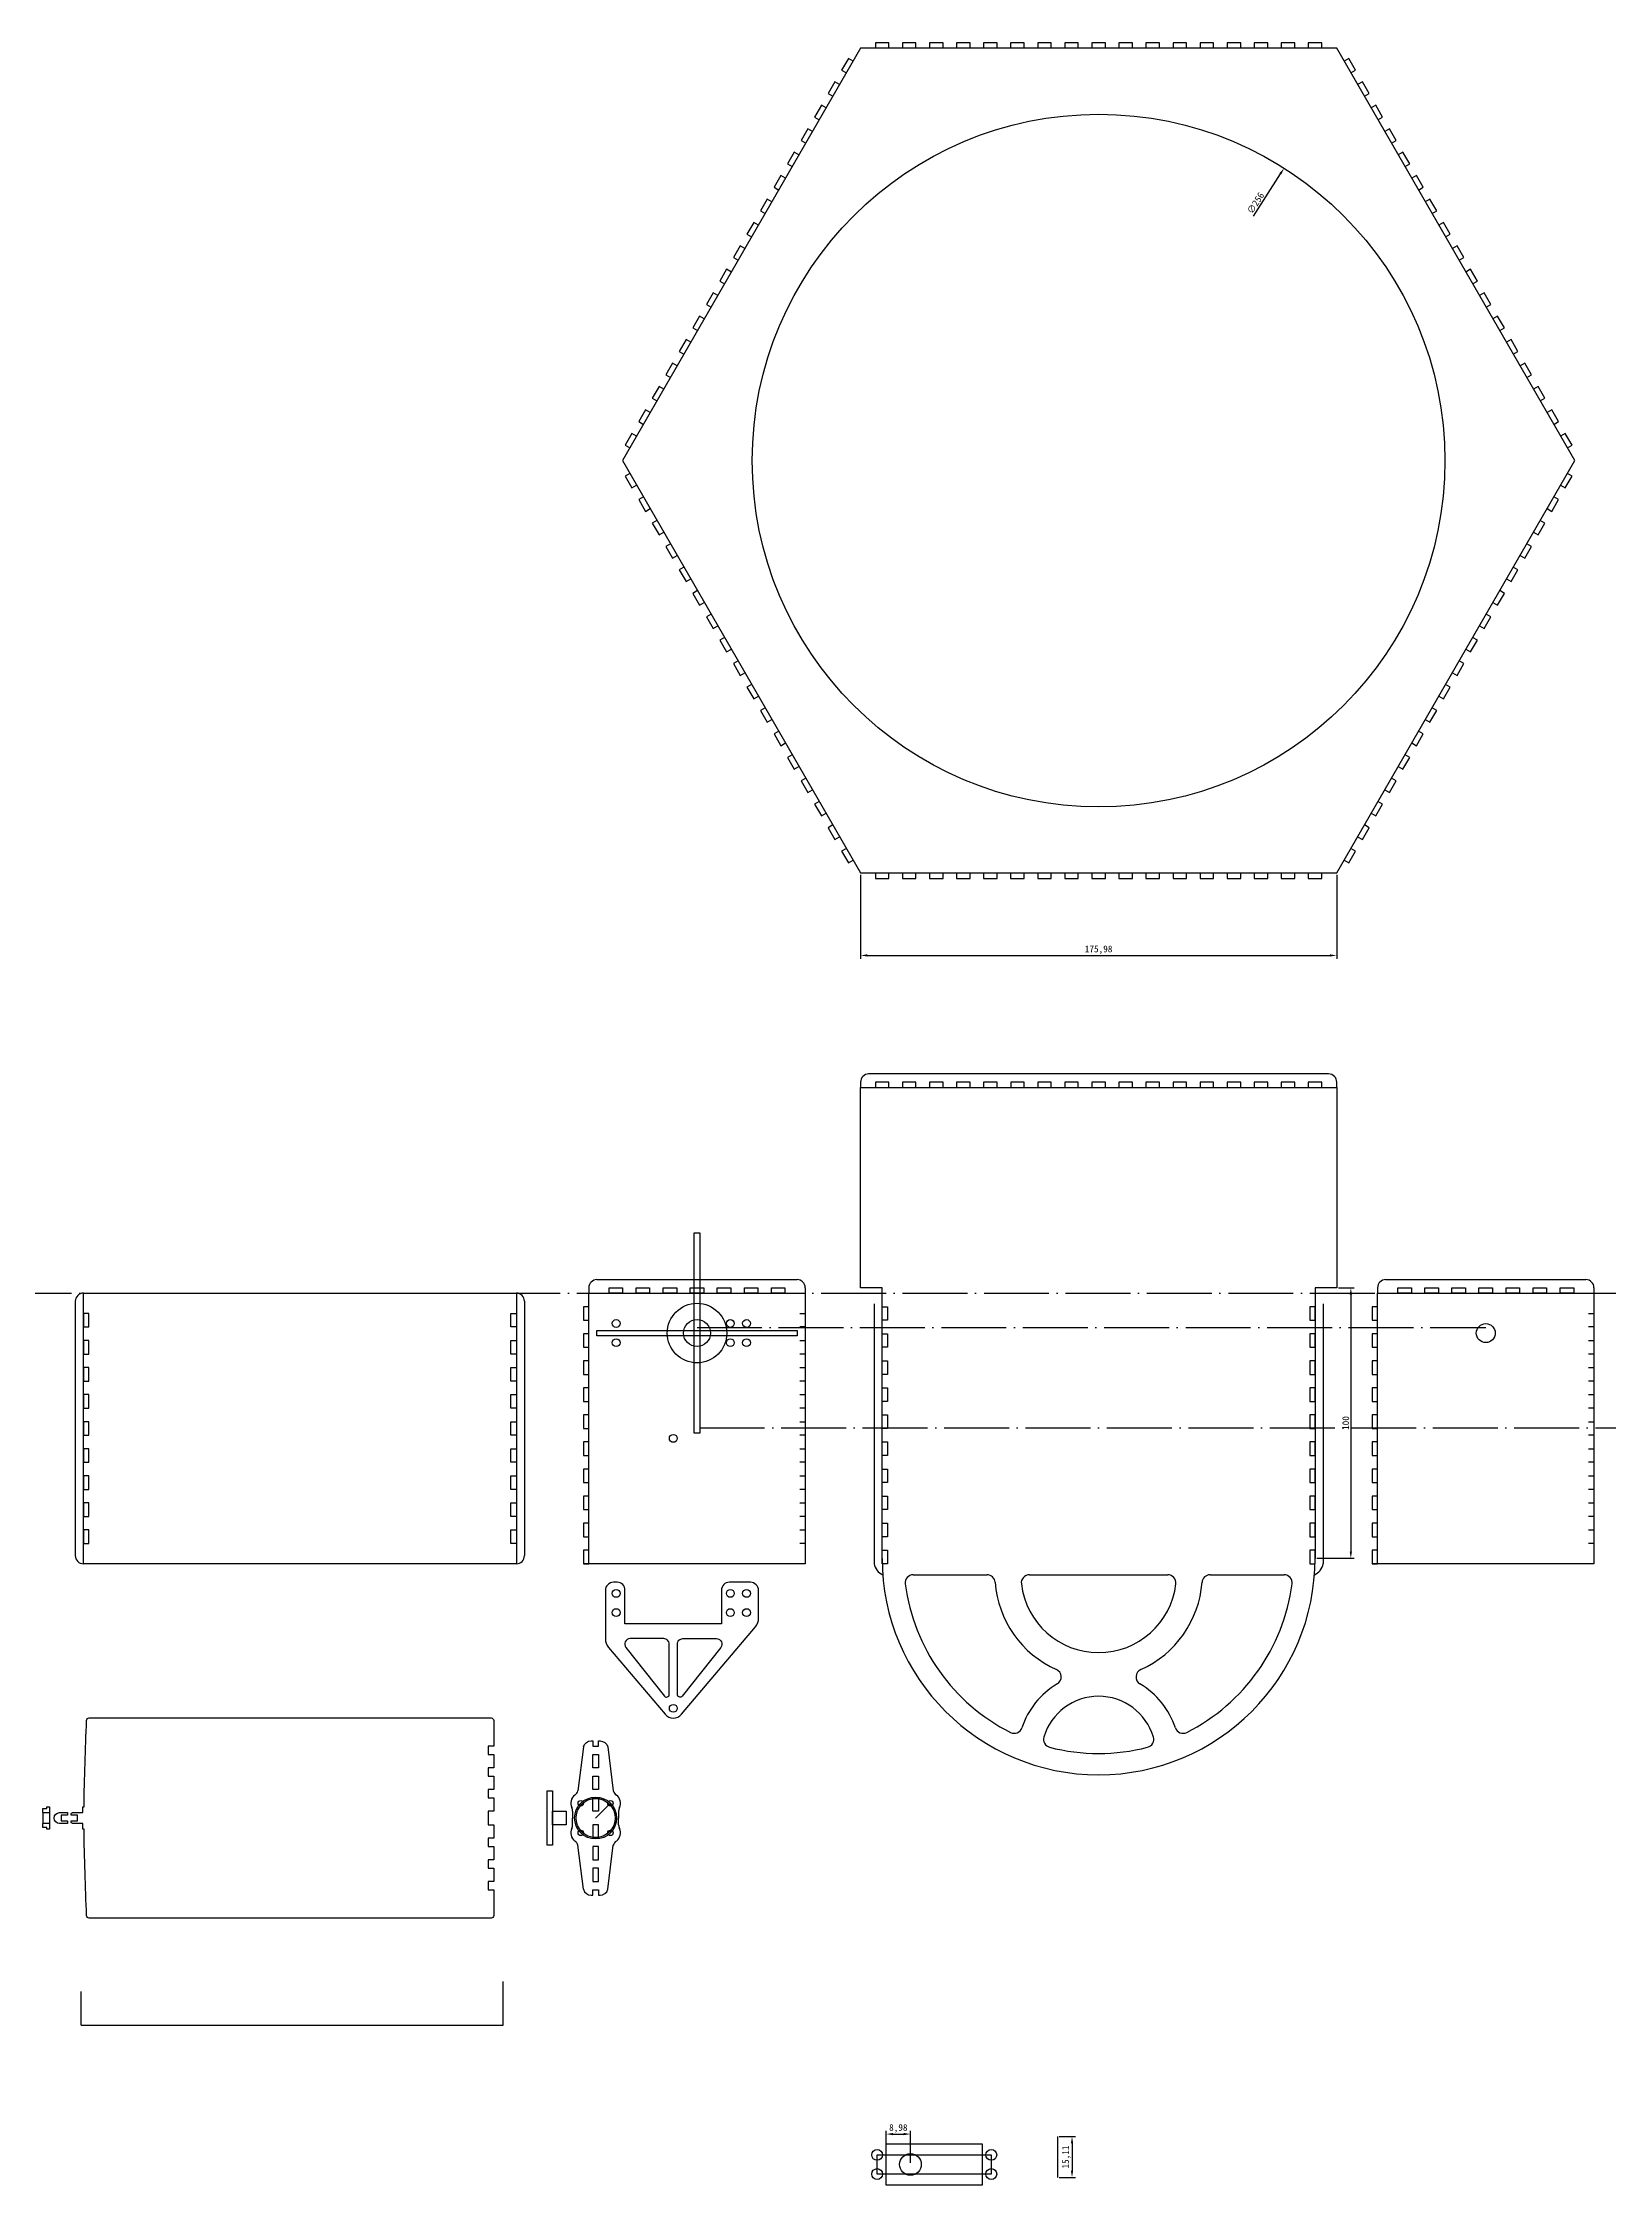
# Model space of a CAD drawing. Header units: millimetres. Extents: x 38 to 1497, y 98 to 936.
# Drawn here: x 38 to 617, y 98 to 890 of the extents above; entities that cross this region are included whole.
import ezdxf

# ---------------------------------------------------------------- set-up
doc = ezdxf.new("R2010")
doc.units = ezdxf.units.MM
doc.linetypes.add('ACAD_ISO04W100', pattern=[30, 24, -3, 0, -3])
doc.layers.add('base_line', color=7, linetype='Continuous')
doc.layers.add('DIM', color=251, linetype='Continuous')
doc.layers.add('tooth', color=20, linetype='Continuous', plot=False)
doc.layers.add('xline', color=8, linetype='ACAD_ISO04W100', plot=False)
doc.styles.get("Standard").update_dxf_attribs({"font": ''})
doc.styles.get('Standard').set_extended_font_data('SimSun')
doc.dimstyles.new('ISO-25', dxfattribs={"dimtxt": 2.5, "dimasz": 2.5, "dimexe": 1.25, "dimexo": 0.625, "dimtad": 1, "dimtxsty": 'Standard', "dimcen": 2.5, "dimadec": 0, "dimazin": 0, "dimtfac": 1, "dimtmove": 0, "dimatfit": 3, "dimfxl": 1, "dimarcsym": 0})

# ---------------------------------------------------------------- blocks, each defined once
blk = doc.blocks.new('*D3')
at = {"layer": 'Defpoints', "color": 0, "transparency": 16777216}
for p in [(497.2, 843.48), (360.13, 627.27)]:
    blk.add_point(p, dxfattribs=at)
at = {"layer": 'DIM', "color": 0, "lineweight": -2}
blk.add_line((485.93, 825.71), (495.86, 841.37), dxfattribs=at)
at = {"layer": 'DIM', "color": 0}
blk.add_solid([(495.5, 841.59), (496.21, 841.15), (497.2, 843.48)], dxfattribs=at)
at = {"layer": 'DIM', "color": 0, "insert": (486.67, 830.56), "char_height": 2.5, "attachment_point": 5, "rotation": 57.62896}
blk.add_mtext('∅256', dxfattribs=at)
blk = doc.blocks.new('*D5')
at = {"layer": 'Defpoints', "color": 0, "transparency": 16777216}
for p in [(340.68, 582.97), (516.65, 582.97), (516.65, 552.5)]:
    blk.add_point(p, dxfattribs=at)
at = {"layer": 'DIM', "color": 0, "lineweight": -2, "transparency": 16777216}
for p, q in [((340.68, 582.35), (340.68, 551.25)), ((516.65, 582.35), (516.65, 551.25)), ((343.18, 552.5), (514.15, 552.5))]:
    blk.add_line(p, q, dxfattribs=at)
at = {"layer": 'DIM', "color": 0, "transparency": 16777216}
for points in [[(343.18, 552.92), (343.18, 552.09), (340.68, 552.5)], [(514.15, 552.92), (514.15, 552.09), (516.65, 552.5)]]:
    blk.add_solid(points, dxfattribs=at)
at = {"layer": 'DIM', "color": 0, "transparency": 16777216, "insert": (428.66, 554.59), "char_height": 2.5, "attachment_point": 5}
blk.add_mtext('175,98', dxfattribs=at)
blk = doc.blocks.new('*D6')
at = {"layer": 'Defpoints', "color": 0, "transparency": 16777216}
for p in [(516.66, 429.69), (508.67, 329.69), (521.88, 329.69)]:
    blk.add_point(p, dxfattribs=at)
at = {"layer": 'DIM', "color": 0, "lineweight": -2, "transparency": 16777216}
for p, q in [((517.28, 429.69), (523.13, 429.69)), ((521.88, 427.19), (521.88, 332.19)), ((509.29, 329.69), (523.13, 329.69))]:
    blk.add_line(p, q, dxfattribs=at)
at = {"layer": 'DIM', "color": 0, "transparency": 16777216}
for points in [[(521.46, 427.19), (522.29, 427.19), (521.88, 429.69)], [(521.46, 332.19), (522.29, 332.19), (521.88, 329.69)]]:
    blk.add_solid(points, dxfattribs=at)
at = {"layer": 'DIM', "color": 0, "transparency": 16777216, "insert": (520, 379.69), "char_height": 2.5, "attachment_point": 5, "rotation": 90}
blk.add_mtext('100', dxfattribs=at)
blk = doc.blocks.new('*D11')
at = {"layer": 'Defpoints', "color": 0, "transparency": 16777216}
for p in [(359.13, 116.9), (350.15, 105.68), (359.13, 105.68)]:
    blk.add_point(p, dxfattribs=at)
at = {"layer": 'DIM', "color": 0, "lineweight": -2, "transparency": 16777216}
for p, q in [((350.15, 106.3), (350.15, 118.15)), ((352.65, 116.9), (356.63, 116.9)), ((359.13, 106.3), (359.13, 118.15))]:
    blk.add_line(p, q, dxfattribs=at)
at = {"layer": 'DIM', "color": 0, "transparency": 16777216}
for points in [[(352.65, 117.32), (352.65, 116.49), (350.15, 116.9)], [(356.63, 117.32), (356.63, 116.49), (359.13, 116.9)]]:
    blk.add_solid(points, dxfattribs=at)
at = {"layer": 'DIM', "color": 0, "transparency": 16777216, "insert": (354.64, 118.99), "char_height": 2.5, "attachment_point": 5}
blk.add_mtext('8,98', dxfattribs=at)
blk = doc.blocks.new('*D12')
at = {"layer": 'Defpoints', "color": 0, "transparency": 16777216}
for p in [(413.43, 115.99), (413.43, 100.88), (418.83, 100.88)]:
    blk.add_point(p, dxfattribs=at)
at = {"layer": 'DIM', "color": 0, "lineweight": -2, "transparency": 16777216}
for p, q in [((414.05, 115.99), (420.08, 115.99)), ((418.83, 113.49), (418.83, 103.38)), ((414.05, 100.88), (420.08, 100.88))]:
    blk.add_line(p, q, dxfattribs=at)
at = {"layer": 'DIM', "color": 0, "transparency": 16777216}
for points in [[(418.42, 113.49), (419.25, 113.49), (418.83, 115.99)], [(418.42, 103.38), (419.25, 103.38), (418.83, 100.88)]]:
    blk.add_solid(points, dxfattribs=at)
at = {"layer": 'DIM', "color": 0, "transparency": 16777216, "insert": (416.75, 108.43), "char_height": 2.5, "attachment_point": 5, "rotation": 90}
blk.add_mtext('15,11', dxfattribs=at)
blk = doc.blocks.new('*U28')
at = {"layer": 'tooth'}
blk.add_lwpolyline([(-3.5, 1), (-3.5, -1), (1.5, -1), (1.5, 1)], close=True, dxfattribs=at)
blk = doc.blocks.new('*U29')
at = {"layer": 'tooth', "color": 0, "linetype": 'ByBlock', "lineweight": -2, "transparency": 16777216}
for p in [(0, 0), (10, 0), (20, 0), (30, 0), (40, 0), (50, 0), (60, 0), (70, 0), (80, 0), (90, 0), (100, 0), (110, 0), (120, 0), (130, 0), (140, 0), (150, 0), (160, 0)]:
    blk.add_blockref('*U28', p, dxfattribs=at)
blk = doc.blocks.new('*U34')
at = {"layer": 'tooth'}
for p, q in [((-2.5, 1), (-2.5, -1)), ((2.5, -1), (2.5, 1)), ((-2.5, -1), (2.5, -1))]:
    blk.add_line(p, q, dxfattribs=at)
blk = doc.blocks.new('*U36')
at = {"layer": 'tooth', "color": 0, "linetype": 'ByBlock', "lineweight": -2, "transparency": 16777216}
for p in [(0, 0), (10, 0), (20, 0), (30, 0), (40, 0), (50, 0), (60, 0), (70, 0), (80, 0), (90, 0), (100, 0), (110, 0), (120, 0), (130, 0), (140, 0), (150, 0), (160, 0)]:
    blk.add_blockref('*U34', p, dxfattribs=at)
blk = doc.blocks.new('*U32')
at = {"layer": 'tooth'}
blk.add_blockref('*U36', (-80, 0), dxfattribs=at)
blk = doc.blocks.new('*U33')
at = {"layer": 'tooth', "color": 0, "linetype": 'ByBlock', "lineweight": -2, "transparency": 16777216}
for p, rotation in [((428.66, 888.77), 180), ((295.82, 812.07), 239.9999999999999), ((561.51, 812.07), 120), ((295.82, 658.67), 300), ((561.51, 658.67), 59.99999999999999)]:
    blk.add_blockref('*U32', p, dxfattribs=dict(at, rotation=rotation))
blk.add_blockref('*U32', (428.66, 581.97), dxfattribs=at)
blk = doc.blocks.new('*U64')
at = {"layer": 'tooth'}
blk.add_lwpolyline([(-1, 2.5), (1, 2.5), (1, -2.5), (-1, -2.5)], close=True, dxfattribs=at)
blk = doc.blocks.new('*U65')
at = {"layer": 'tooth', "color": 0, "linetype": 'ByBlock', "lineweight": -2, "transparency": 16777216}
for p in [(0, 0), (0, -10), (0, -20), (0, -30), (0, -40), (0, -50), (0, -60)]:
    blk.add_blockref('*U64', p, dxfattribs=at)
blk = doc.blocks.new('*U66')
at = {"layer": 'tooth'}
blk.add_lwpolyline([(-1, 2.5), (1, 2.5), (1, -2.5), (-1, -2.5)], close=True, dxfattribs=at)
blk = doc.blocks.new('*U68')
at = {"layer": 'tooth', "color": 0, "linetype": 'ByBlock', "lineweight": -2, "transparency": 16777216}
for p in [(0, 0), (0, -10), (0, -20), (0, -30), (0, -40), (0, -50), (0, -60)]:
    blk.add_blockref('*U66', p, dxfattribs=at)
blk = doc.blocks.new('*U70')
at = {"layer": 'tooth'}
blk.add_lwpolyline([(-1, 2.5), (1, 2.5), (1, -2.5), (-1, -2.5)], close=True, dxfattribs=at)
blk = doc.blocks.new('*U71')
at = {"layer": 'tooth', "color": 0, "linetype": 'ByBlock', "lineweight": -2, "transparency": 16777216}
for p in [(0, 0), (0, -10), (0, -20), (0, -30), (0, -40), (0, -50), (0, -60), (0, -70), (0, -80), (0, -90)]:
    blk.add_blockref('*U70', p, dxfattribs=at)
blk = doc.blocks.new('*U72')
at = {"layer": 'tooth'}
blk.add_lwpolyline([(-1, 2.5), (1, 2.5), (1, -2.5), (-1, -2.5)], close=True, dxfattribs=at)
blk = doc.blocks.new('*U74')
at = {"layer": 'tooth', "color": 0, "linetype": 'ByBlock', "lineweight": -2, "transparency": 16777216}
for p in [(0, 0), (0, -10), (0, -20), (0, -30), (0, -40), (0, -50), (0, -60), (0, -70), (0, -80), (0, -90)]:
    blk.add_blockref('*U72', p, dxfattribs=at)
blk = doc.blocks.new('*U80')
at = {"layer": 'tooth'}
for p, q in [((1, 2.5), (-1, 2.5)), ((-1, 2.5), (-1, -2.5)), ((-1, -2.5), (1, -2.5))]:
    blk.add_line(p, q, dxfattribs=at)
blk = doc.blocks.new('*U81')
at = {"layer": 'tooth', "color": 0, "linetype": 'ByBlock', "lineweight": -2, "transparency": 16777216}
for p in [(0, 0), (0, -10), (0, -20), (0, -30), (0, -40), (0, -50), (0, -60), (0, -70), (0, -80), (0, -90)]:
    blk.add_blockref('*U80', p, dxfattribs=at)
blk = doc.blocks.new('*U82')
at = {"layer": 'tooth'}
blk.add_lwpolyline([(-1, 2.5), (1, 2.5), (1, -2.5), (-1, -2.5)], close=True, dxfattribs=at)
blk = doc.blocks.new('*U84')
at = {"layer": 'tooth', "color": 0, "linetype": 'ByBlock', "lineweight": -2, "transparency": 16777216}
for p in [(0, 0), (0, -10), (0, -20), (0, -30), (0, -40), (0, -50), (0, -60), (0, -70), (0, -80)]:
    blk.add_blockref('*U82', p, dxfattribs=at)
blk = doc.blocks.new('*U85')
at = {"layer": 'tooth'}
blk.add_lwpolyline([(-1, 2.5), (1, 2.5), (1, -2.5), (-1, -2.5)], close=True, dxfattribs=at)
blk = doc.blocks.new('*U87')
at = {"layer": 'tooth', "color": 0, "linetype": 'ByBlock', "lineweight": -2, "transparency": 16777216}
for p in [(0, 0), (0, -10), (0, -20), (0, -30), (0, -40), (0, -50), (0, -60), (0, -70), (0, -80)]:
    blk.add_blockref('*U85', p, dxfattribs=at)
blk = doc.blocks.new('*U88')
at = {"layer": 'tooth'}
for p, q in [((-1, 2.5), (1, 2.5)), ((1, 2.5), (1, -2.5)), ((1, -2.5), (-1, -2.5))]:
    blk.add_line(p, q, dxfattribs=at)
blk = doc.blocks.new('*U89')
at = {"layer": 'tooth', "color": 0, "linetype": 'ByBlock', "lineweight": -2, "transparency": 16777216}
for p in [(0, 0), (0, -10), (0, -20), (0, -30), (0, -40), (0, -50), (0, -60), (0, -70), (0, -80)]:
    blk.add_blockref('*U88', p, dxfattribs=at)
blk = doc.blocks.new('*U90')
at = {"layer": 'tooth'}
for p, q in [((1, 2.5), (-1, 2.5)), ((-1, 2.5), (-1, -2.5)), ((-1, -2.5), (1, -2.5))]:
    blk.add_line(p, q, dxfattribs=at)
blk = doc.blocks.new('*U92')
at = {"layer": 'tooth', "color": 0, "linetype": 'ByBlock', "lineweight": -2, "transparency": 16777216}
for p in [(0, 0), (0, -10), (0, -20), (0, -30), (0, -40), (0, -50), (0, -60), (0, -70), (0, -80), (0, -90)]:
    blk.add_blockref('*U90', p, dxfattribs=at)
blk = doc.blocks.new('*U93')
at = {"layer": 'tooth'}
for p, q in [((-1, 2.5), (1, 2.5)), ((1, 2.5), (1, -2.5)), ((1, -2.5), (-1, -2.5))]:
    blk.add_line(p, q, dxfattribs=at)
blk = doc.blocks.new('*U94')
at = {"layer": 'tooth', "color": 0, "linetype": 'ByBlock', "lineweight": -2, "transparency": 16777216}
for p in [(0, 0), (0, -10), (0, -20), (0, -30), (0, -40), (0, -50), (0, -60), (0, -70), (0, -80)]:
    blk.add_blockref('*U93', p, dxfattribs=at)

msp = doc.modelspace()

# ---------------------------------------------------------------- linework, layer by layer
at = {"layer": 'base_line'}
for p, q in [((360.148, 323.604), (387.455, 323.604)), ((403.085, 323.604), (454.246, 323.604)), ((469.876, 323.604), (497.183, 323.604)), ((238.278, 260.058), (236.252, 243.78)), ((247.286, 260.058), (249.313, 243.78)), ((38.497, 235.711), (38.497, 231.711)), ((40.997, 235.711), (40.997, 231.711)), ((234.287, 236.209), (234.287, 233.711)), ((234.287, 231.214), (234.287, 233.711)), ((251.278, 236.209), (251.278, 233.711)), ((251.278, 231.214), (251.278, 233.711)), ((238.278, 207.364), (236.252, 223.643)), ((247.286, 207.364), (249.313, 223.643)), ((52.617, 157.183), (52.617, 169.641)), ((208.617, 157.183), (208.617, 173.298)), ((52.617, 157.183), (208.617, 157.183)), ((413.425, 115.985), (413.425, 100.875))]:
    msp.add_line(p, q, dxfattribs=at)
for points in [[(340.676, 887.774), (252.688, 735.374), (340.676, 582.974), (516.652, 582.974), (604.64, 735.374), (516.652, 887.774)], [(279.25, 449.936), (281.25, 449.936), (281.25, 375.936), (279.25, 375.936)], [(53.491, 427.686), (213.491, 427.686), (213.491, 327.686), (53.491, 327.686)], [(243.25, 411.936), (243.25, 413.936), (317.25, 413.936), (317.25, 411.936)], [(241.782, 257.211), (243.782, 257.211), (243.782, 252.211), (241.782, 252.211)], [(241.782, 249.211), (243.782, 249.211), (243.782, 244.211), (241.782, 244.211)], [(224.869, 243.711), (226.869, 243.711), (226.869, 223.711), (224.869, 223.711)], [(241.782, 241.211), (243.782, 241.211), (243.782, 236.211), (241.782, 236.211)], [(226.869, 236.211), (231.869, 236.211), (231.869, 231.211), (226.869, 231.211)], [(241.782, 226.211), (243.782, 226.211), (243.782, 231.211), (241.782, 231.211)], [(241.782, 218.211), (243.782, 218.211), (243.782, 223.211), (241.782, 223.211)], [(241.782, 210.211), (243.782, 210.211), (243.782, 215.211), (241.782, 215.211)], [(350.154, 113.329), (385.654, 113.329), (385.654, 98.029), (350.154, 98.029)], [(346.804, 109.229), (389.004, 109.229), (389.004, 102.129), (346.804, 102.129)]]:
    msp.add_lwpolyline(points, close=True, dxfattribs=at)
for points in [[(348.666, 429.686), (340.676, 429.686), (340.676, 503.686), (516.656, 503.686), (516.656, 429.686), (508.666, 429.686)], [(320.25, 369.686), (320.25, 327.686), (240.25, 327.686), (240.25, 427.686), (320.25, 427.686), (320.25, 369.686)], [(348.666, 329.686), (348.666, 429.686)], [(508.666, 429.686), (508.666, 329.686)], [(611.736, 369.686), (611.736, 327.686), (531.736, 327.686), (531.736, 427.686), (611.736, 427.686), (611.736, 369.686)], [(39.997, 237.211), (39.997, 237.811), (40.997, 237.811), (40.997, 235.711)], [(38.497, 235.711), (38.497, 237.211), (39.997, 237.211)], [(38.497, 235.711), (40.997, 235.711)], [(39.997, 230.211), (38.497, 230.211), (38.497, 231.711)], [(40.997, 231.711), (38.497, 231.711)], [(40.997, 231.711), (40.997, 229.611), (39.997, 229.611), (39.997, 230.211)]]:
    msp.add_lwpolyline(points, dxfattribs=at)
for points in [[(303.008, 317.826, 0.4142136), (300.008, 320.826), (292.226, 320.826, 0.438378), (289.326, 317.826), (289.326, 305.426), (253.626, 305.426), (253.626, 317.826, 0.438378), (250.726, 320.826), (249.376, 320.826, 0.4142136), (246.376, 317.826), (246.376, 300.003, 0.1769693), (247.553, 296.78), (268.418, 272.04, 0.464792), (274.533, 272.04), (301.83, 304.407, 0.1769693), (303.008, 307.63), (303.008, 317.826)], [(238.278, 260.058, -0.3326548), (241.156, 262.211), (241.782, 262.211), (241.782, 260.211), (243.782, 260.211), (243.782, 262.211), (244.409, 262.211, -0.3326548), (247.286, 260.058)], [(238.278, 207.364, 0.3326548), (241.156, 205.211), (241.782, 205.211), (241.782, 207.211), (243.782, 207.211), (243.782, 205.211), (244.409, 205.211, 0.3326548), (247.286, 207.364)]]:
    msp.add_lwpolyline(points, format="xyb", dxfattribs=at)
for points in [[(267.976, 300.003), (255.51, 300.003, 0.6271342), (253.942, 296.762), (268.192, 278.766, 0.7108409), (269.976, 279.387), (269.976, 298.003, 0.4142136)], [(287.441, 300.003, -0.6271342), (289.009, 296.762), (274.76, 278.766, -0.7108409), (272.976, 279.387), (272.976, 298.003, -0.4142136), (274.976, 300.003)], [(53.717, 237.811, -0.007266), (54.675, 269.756, -0.4012441), (55.674, 270.711), (204.118, 270.711, -0.4142136), (205.118, 269.711), (205.118, 260.211), (203.118, 260.211), (203.118, 257.211), (205.118, 257.211), (205.118, 252.211), (203.118, 252.211), (203.118, 249.211), (205.118, 249.211), (205.118, 244.211), (203.118, 244.211), (203.118, 241.211), (205.118, 241.211), (205.118, 236.211), (203.118, 236.211), (203.118, 231.211), (205.118, 231.211), (205.118, 226.211), (203.118, 226.211), (203.118, 223.211), (205.118, 223.211), (205.118, 218.211), (203.118, 218.211), (203.118, 215.211), (205.118, 215.211), (205.118, 210.211), (203.118, 210.211), (203.118, 207.211), (205.118, 207.211), (205.118, 197.711, -0.4142136), (204.118, 196.711), (55.674, 196.711, -0.4012441), (54.675, 197.667, -0.007266), (53.717, 229.611), (53.217, 229.611), (53.217, 231.711), (49.485, 231.711, -0.4142136), (48.985, 232.211), (48.985, 232.711), (51.342, 232.711), (51.342, 234.711), (48.985, 234.711), (48.985, 235.211, -0.4142136), (49.485, 235.711), (53.217, 235.711), (53.217, 237.811)], [(47.637, 235.711), (47.637, 234.711), (45.28, 234.711), (45.28, 232.711), (47.637, 232.711), (47.637, 231.711), (44.655, 231.711, -1), (44.655, 235.711)]]:
    msp.add_lwpolyline(points, format="xyb", close=True, dxfattribs=at)
for centre, radius in [((428.664, 735.374), 128), ((280.25, 412.936), 11), ((250.376, 416.486), 1.45), ((280.25, 412.936), 5), ((292.576, 416.486), 1.45), ((298.558, 416.486), 1.45), ((571.736, 412.936), 3.5), ((250.376, 409.386), 1.45), ((292.576, 409.386), 1.45), ((298.558, 409.386), 1.45), ((271.476, 374.01), 1.45), ((250.376, 316.726), 1.45), ((292.576, 316.726), 1.45), ((298.558, 316.726), 1.45), ((250.376, 309.626), 1.45), ((292.576, 309.626), 1.45), ((298.558, 309.626), 1.45), ((271.476, 274.251), 1.45), ((237.302, 239.192), 1), ((248.262, 239.192), 1), ((237.302, 228.231), 1), ((248.262, 228.231), 1), ((346.804, 109.229), 2), ((389.004, 109.229), 2), ((346.804, 102.129), 2), ((359.13, 105.679), 4), ((389.004, 102.129), 2)]:
    msp.add_circle(centre, radius, dxfattribs=at)
for centre, radius, start, end in [((428.666, 329.686), 80, 180, 0), ((360.148, 320.604), 3, 90, 187.550331), ((428.666, 329.686), 72.117, 187.550331, 243.153494), ((387.455, 320.604), 3, 4.163639, 90), ((428.666, 323.604), 38.319, 184.163639, 245.979105), ((403.085, 320.604), 3, 90, 186.688971), ((428.666, 323.604), 28.756, 186.688971, 353.311029), ((428.666, 323.604), 38.319, 294.020895, 355.836361), ((454.246, 320.604), 3, 353.311029, 90), ((428.666, 329.686), 72.117, 296.846506, 352.449669), ((469.876, 320.604), 3, 90, 175.836361), ((497.183, 320.604), 3, 352.449669, 90), ((411.846, 285.863), 3, 300.730167, 65.979105), ((445.486, 285.863), 3, 114.020895, 239.269833), ((428.666, 257.569), 29.916, 120.730167, 161.4907), ((428.666, 257.569), 21.136, 16.721361, 163.278639), ((428.666, 257.569), 29.916, 18.5093, 59.269833), ((397.453, 268.018), 3, 243.153494, 341.4907), ((411.297, 262.787), 3, 163.278639, 255.445618), ((446.035, 262.787), 3, 284.554382, 16.721361), ((459.879, 268.018), 3, 198.5093, 296.846506), ((428.666, 329.686), 72.117, 255.445618, 284.554382), ((237.302, 239.192), 3.714, 125.772899, 206.375947), ((231.287, 236.209), 3, 0, 26.375947), ((233.377, 244.639), 3, 305.772899, 343.354908), ((252.187, 244.639), 3, 196.645092, 234.227101), ((248.262, 239.192), 3.714, 333.624053, 54.227101), ((254.278, 236.209), 3, 153.624053, 180), ((237.302, 228.231), 3.714, 153.624053, 234.227101), ((231.287, 231.214), 3, 333.624053, 0), ((248.262, 228.231), 3.714, 305.772899, 26.375947), ((254.278, 231.214), 3, 180, 206.375947), ((233.377, 222.784), 3, 16.645092, 54.227101), ((252.187, 222.784), 3, 125.772899, 163.354908)]:
    msp.add_arc(centre, radius, start, end, dxfattribs=at)
at = {"layer": 'DIM'}
msp.add_line((242.782, 233.711), (248.262, 239.192), dxfattribs=at)
for radius in [7.75, 7.25]:
    msp.add_circle((242.782, 233.711), radius, dxfattribs=at)
at = {"layer": 'tooth'}
for p, q in [((53.491, 427.686), (53.491, 427.686)), ((213.491, 427.686), (213.491, 427.686)), ((240.25, 429.686), (240.25, 427.686)), ((243.25, 432.686), (317.25, 432.686)), ((320.25, 429.686), (320.25, 427.686)), ((531.736, 429.686), (531.736, 427.686)), ((534.736, 432.686), (608.736, 432.686)), ((611.736, 429.686), (611.736, 427.686)), ((50.491, 424.686), (50.491, 330.686)), ((216.491, 424.686), (216.491, 330.686)), ((345.666, 423.686), (345.666, 327.686)), ((511.666, 423.686), (511.666, 327.686)), ((53.491, 327.686), (53.491, 327.686)), ((213.491, 327.686), (213.491, 327.686)), ((240.25, 327.686), (238.25, 327.686)), ((531.736, 327.686), (529.736, 327.686))]:
    msp.add_line(p, q, dxfattribs=at)
msp.add_lwpolyline([(516.656, 503.686), (516.656, 505.686, 0.4142136), (513.656, 508.686), (343.676, 508.686, 0.4142136), (340.676, 505.686), (340.676, 503.686)], format="xyb", dxfattribs=at)
for centre, radius, start, end in [((53.491, 424.686), 3, 90, 180), ((213.491, 424.686), 3, 0, 90), ((243.25, 429.686), 3, 90, 180), ((317.25, 429.686), 3, 0, 90), ((534.736, 429.686), 3, 90, 180), ((608.736, 429.686), 3, 0, 90), ((53.491, 330.686), 3, 180, 270), ((213.491, 330.686), 3, 270, 0), ((351.206, 328.752), 5.642, 190.893039, 245.844518), ((506.125, 328.752), 5.642, 294.155482, 349.106961)]:
    msp.add_arc(centre, radius, start, end, dxfattribs=at)
at = {"layer": 'xline'}
for p, q in [((280.25, 414.936), (571.736, 414.936)), ((281.25, 377.936), (1165.788, 377.936))]:
    msp.add_line(p, q, dxfattribs=at)
msp.add_xline((320.25, 427.686), (1, 0), dxfattribs=at)

# ---------------------------------------------------------------- block references
at = {"layer": 'tooth'}
for name, p in [('*U33', (0, 0)), ('*U29', (349.664, 504.686)), ('*U84', (212.491, 417.686)), ('*U81', (239.25, 420.186)), ('*U89', (319.25, 417.686)), ('*U71', (349.666, 420.186)), ('*U92', (530.736, 420.186)), ('*U94', (610.736, 417.686))]:
    msp.add_blockref(name, p, dxfattribs=at)
at = {"layer": 'tooth', "rotation": 90}
for name, p in [('*U68', (250.25, 428.686)), ('*U65', (541.736, 428.686))]:
    msp.add_blockref(name, p, dxfattribs=at)
at = {"layer": 'tooth', "xscale": -1}
for name, p in [('*U87', (54.491, 417.686)), ('*U74', (507.666, 420.186))]:
    msp.add_blockref(name, p, dxfattribs=at)

# ---------------------------------------------------------------- dimensions: what is measured, and where the dimension line sits
at = {"layer": 'DIM'}
dim = msp.add_diameter_dim_2p(p1=(360.133, 627.265), p2=(497.195, 843.482), dimstyle='ISO-25', dxfattribs=at)
dim.commit()
dim.dimension.update_dxf_attribs({"geometry": '*D3', "text_midpoint": (488.335, 829.506), "dimtype": 163})
for base, p1, p2, picture, middle in [((516.652, 552.503), (340.676, 582.974), (516.652, 582.974), '*D5', (428.664, 554.586)), ((359.13, 116.902), (350.154, 105.679), (359.13, 105.679), '*D11', (354.642, 118.986))]:
    dim = msp.add_linear_dim(base=base, p1=p1, p2=p2, dimstyle='ISO-25', dxfattribs=at)
    dim.commit()
    dim.dimension.update_dxf_attribs({"geometry": picture, "text_midpoint": middle})
dim = msp.add_linear_dim(base=(521.875, 329.686), p1=(516.656, 429.686), p2=(508.666, 329.686), angle=90, dimstyle='ISO-25', dxfattribs=at)
dim.commit()
dim.dimension.update_dxf_attribs({"geometry": '*D6', "text_midpoint": (521.875, 379.686), "dimtype": 160})
dim = msp.add_linear_dim(base=(418.833, 100.875), p1=(413.425, 115.985), p2=(413.425, 100.875), angle=90, dimstyle='ISO-25', dxfattribs=at)
dim.commit()
dim.dimension.update_dxf_attribs({"geometry": '*D12', "text_midpoint": (416.75, 108.43)})

doc.saveas('drawing.dxf')
